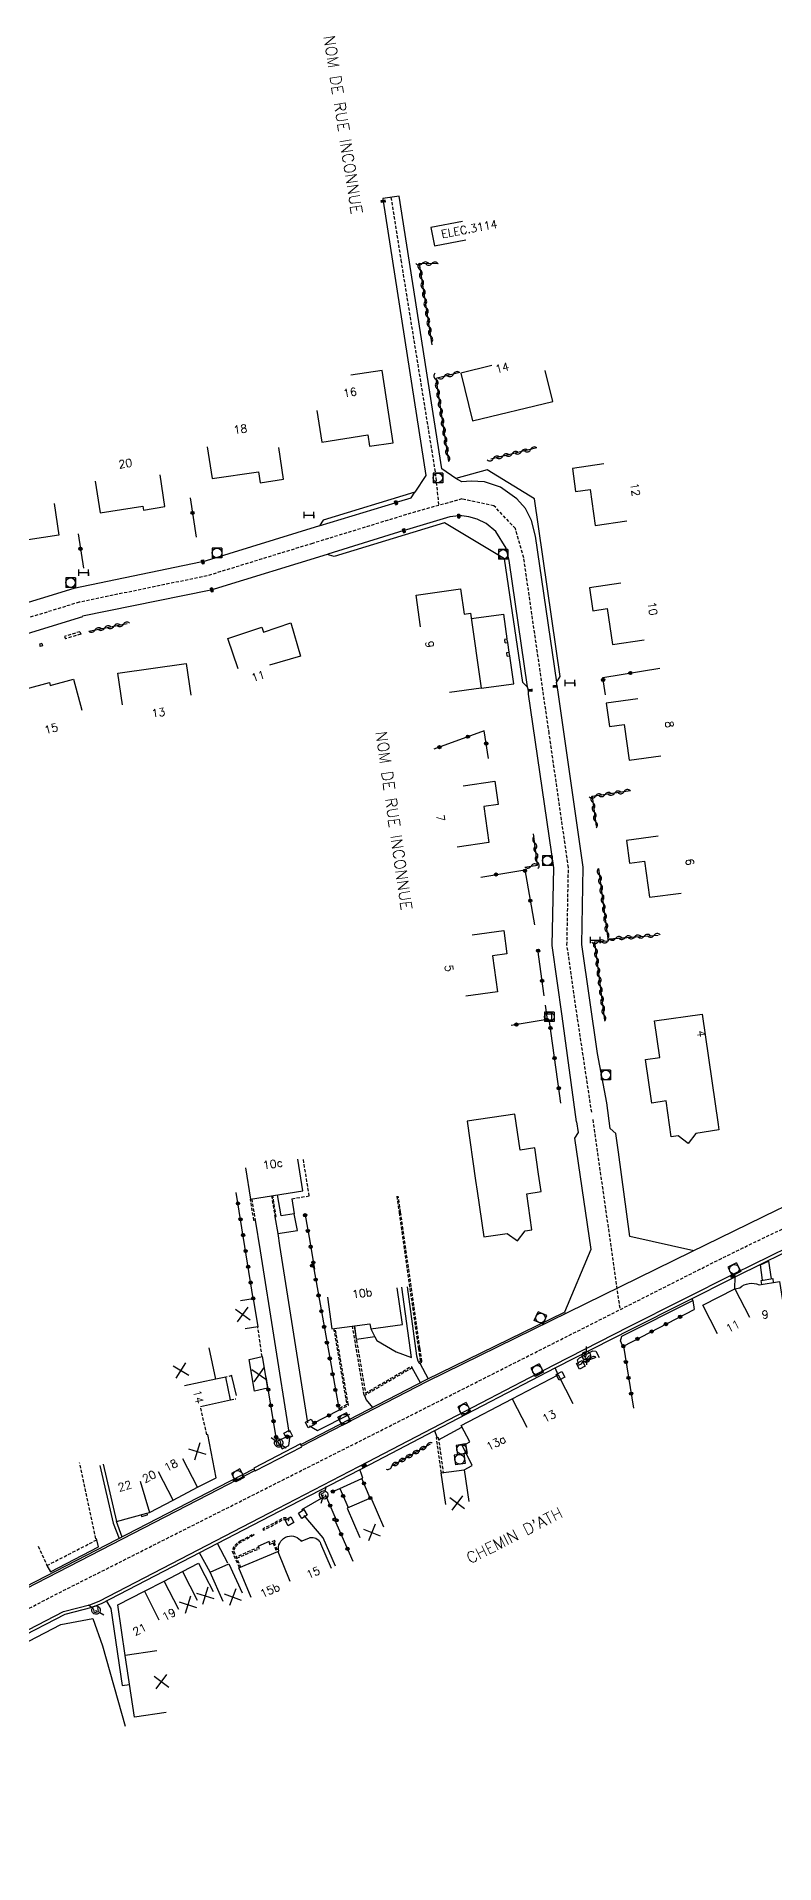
# Model space of a CAD drawing. Header units: millimetres. Extents: x 111000 to 112001, y 155000 to 156000.
# Drawn here: x 111343.9 to 111459.2, y 155247.1 to 155532.5 of the extents above; entities that cross this region are included whole.
import ezdxf
from ezdxf.enums import TextEntityAlignment as Align

# ---------------------------------------------------------------- set-up
doc = ezdxf.new("R2010")
doc.units = ezdxf.units.MM
doc.linetypes.add('DASHED', pattern=[0.75, 0.5, -0.25])
doc.layers.get('0').update_dxf_attribs({"linetype": 'CONTINUOUS'})
for name, color, linetype in [('W0001', 6, 'DASHED'), ('W0008', 7, 'CONTINUOUS'), ('W0100', 7, 'CONTINUOUS'), ('W0105', 7, 'CONTINUOUS'), ('W0112', 1, 'DASHED'), ('W0310', 3, 'CONTINUOUS'), ('W0322', 7, 'CONTINUOUS'), ('W0330', 7, 'CONTINUOUS'), ('W0334', 7, 'CONTINUOUS'), ('W0400', 7, 'CONTINUOUS'), ('W0420', 7, 'CONTINUOUS'), ('W0471', 7, 'CONTINUOUS'), ('W0984', 7, 'CONTINUOUS'), ('W0989', 7, 'CONTINUOUS'), ('W0991', 7, 'CONTINUOUS'), ('W1102', 7, 'CONTINUOUS'), ('W1474', 7, 'CONTINUOUS')]:
    doc.layers.add(name, color=color, linetype=linetype)
doc.styles.get("Standard").update_dxf_attribs({"font": 'romans.shx', "width": 0.85})

# ---------------------------------------------------------------- blocks, each defined once
blk = doc.blocks.new('T420')
for p, q in [((0.75, 0.75), (-0.75, 0.75)), ((-0.75, 0.75), (-0.75, -0.75)), ((0.75, 0.75), (0.75, -0.75)), ((0.75, -0.75), (-0.75, -0.75))]:
    blk.add_line(p, q)
blk.add_ellipse((0, 0), major_axis=(-0.53, 0.53), ratio=1, start_param=3.926991, end_param=10.210176)
blk = doc.blocks.new('T1474')
at = {"color": 0, "linetype": 'Continuous', "flags": 128}
for points in [[(-0.75, -0.5), (-0.75, 0.5)], [(-0.75, 0), (0.75, 0)], [(0.75, 0), (0.75, -0.5), (0.75, 0.5)]]:
    blk.add_lwpolyline(points, dxfattribs=at)
blk = doc.blocks.new('T400')
for p, q in [((-0.15, 0.3), (0.15, 0.3)), ((-0.15, -0.25), (-0.15, 0.3)), ((-0.15, 0.15), (0.15, 0.15)), ((-0.15, 0), (0.15, 0)), ((0.15, 0.3), (0.15, -0.25)), ((-0.15, -0.15), (0.15, -0.15)), ((-0.15, -0.25), (-0.15, -0.3)), ((-0.15, -0.3), (0.15, -0.3)), ((0.15, -0.3), (0.15, -0.25))]:
    blk.add_line(p, q)
blk = doc.blocks.new('t322o')
at = {"color": 0, "linetype": 'Continuous'}
for radius in [0.25, 0.15]:
    blk.add_circle((0, 0), radius, dxfattribs=at)
blk = doc.blocks.new('t310o')
at = {"color": 0, "linetype": 'Continuous'}
for centre, start, end in [((-0.5, 0.38), 216.8699, 323.1304), ((0.5, -0.37), 36.8699, 143.1303)]:
    blk.add_arc(centre, 0.625, start, end, dxfattribs=at)
blk = doc.blocks.new('T471')
for p, q in [((-0.333334, 0.333334), (-0.333334, -0.333334)), ((-0.333334, 0.333334), (0.333334, 0.333334)), ((-0.333334, 0), (0, 0)), ((0.500001, 0.500001), (1.000002, 1.000002)), ((-0.500001, -0.500001), (-1.000002, -1.000002)), ((-0.333334, -0.333334), (0.333334, -0.333334))]:
    blk.add_line(p, q)
blk.add_ellipse((0, 0), major_axis=(0.471405, 0.471405), ratio=1, start_param=5.4977871438, end_param=11.780972451)
blk = doc.blocks.new('t112o')
at = {"color": 0, "linetype": 'Continuous'}
for p, q in [((-0.5, 0.5), (0.5, 0.5)), ((-0.5, -0.5), (-0.5, 0.5)), ((0.5, 0.5), (0.5, -0.5)), ((0.5, -0.5), (-0.5, -0.5))]:
    blk.add_line(p, q, dxfattribs=at)
blk = doc.blocks.new('t991o')
at = {"color": 0, "linetype": 'Continuous'}
for p, q in [((-1, 1), (1, -1)), ((-1, -1), (1, 1))]:
    blk.add_line(p, q, dxfattribs=at)

msp = doc.modelspace()

# ---------------------------------------------------------------- linework, layer by layer
at = {"layer": 'W0001'}
for points in [[(111399.27, 155507.4), (111400.81, 155497.6), (111406.19, 155464.36), (111406.73, 155459.27)], [(111430.63, 155364.45), (111428.17, 155380.8), (111426.77, 155390.58), (111427, 155402.69), (111423.98, 155423.69), (111420.01, 155451.08), (111418.72, 155455.65), (111415.35, 155459.22), (111410.36, 155460.27), (111403.11, 155458.27), (111387, 155453.33), (111370.53, 155448.26), (111350.55, 155444.14), (111316.46, 155433.69), (111294.43, 155427), (111283.6, 155425.27), (111279.97, 155424.63), (111275.15, 155423.61)]]:
    msp.add_lwpolyline(points, dxfattribs=at)
at = {"layer": 'W0001', "flags": 128}
msp.add_lwpolyline([(111000, 155065.35), (111055.13, 155098.12, 0.005031), (111060.45, 155101.35, 0.038896), (111099.16, 155129.82), (111132.87, 155161.85, -0.042143), (111182.7, 155201.78, -0.031173), (111199.26, 155212.1, -0.0041), (111214.33, 155220.08), (111252.55, 155239.91), (111346.76, 155289.06), (111394.07, 155312.91), (111447.53, 155339.92, -0.013605), (111474.75, 155352.75, -0.047657), (111515.6, 155366.21, 1.722825)], format="xyb", dxfattribs=at)
msp.add_lwpolyline([(111430.79, 155363.3), (111431.64, 155357.36), (111435.04, 155333.61)], dxfattribs=at)
at = {"layer": 'W0008'}
for points in [[(111432.99, 155365.94), (111431.54, 155373.63), (111429.07, 155390.65), (111429.3, 155402.77), (111425.33, 155430.45), (111425.25, 155431.04), (111425.15, 155431.59), (111425.72, 155432.54), (111421.72, 155460.32), (111414.29, 155464.83), (111409.42, 155463.46), (111407.21, 155464.99), (111400.56, 155507.6), (111397.98, 155507.21), (111398.02, 155507.03), (111398.07, 155506.79), (111404.73, 155463.92), (111403.01, 155461.32), (111388.67, 155456.95), (111388.08, 155456.08), (111370.41, 155450.63), (111369.87, 155450.46), (111369.49, 155450.4), (111349.73, 155446.28), (111303.69, 155432.19)], [(111425.16, 155431.66), (111421.87, 155454.45), (111421.22, 155456.91), (111420.3, 155458.77), (111418.91, 155460.31), (111416.37, 155462.14), (111413.88, 155462.93), (111411.78, 155463.07), (111410.32, 155462.93), (111409.42, 155463.46)], [(111388.05, 155456.08), (111400.06, 155459.7), (111400.51, 155459.88), (111402.4, 155460.45), (111403.01, 155461.32)], [(111420.61, 155430.93), (111417.73, 155450.66), (111417.26, 155452.6), (111415.65, 155455.17), (111414.13, 155456.46), (111412.74, 155457.12), (111411.45, 155457.46), (111410.35, 155457.62), (111409.86, 155457.62), (111408.48, 155457.49), (111401.69, 155455.44), (111401.3, 155455.33), (111389.4, 155451.66)], [(111428.27, 155362.96), (111426.03, 155379.46), (111424.47, 155390.5), (111424.7, 155402.62), (111420.77, 155429.79), (111420.74, 155430.38), (111420.61, 155430.88), (111419.87, 155431.61), (111417.02, 155450.9), (111407.62, 155456.55), (111390.39, 155451.27), (111389.31, 155451.62), (111371.65, 155446.2), (111371.27, 155446.09), (111370.86, 155445.95), (111351.09, 155441.95), (111351.13, 155441.91)], [(111322.77, 155433.23), (111351.1, 155441.91)], [(111446.57, 155342.83), (111436.59, 155345.07), (111434.81, 155358.23), (111434.41, 155361.16), (111433.54, 155361.92), (111432.99, 155365.94)], [(111428.27, 155362.96), (111428.5, 155361.31), (111427.94, 155360.41), (111428.52, 155356.5), (111430.51, 155343.01), (111426.38, 155333.24)]]:
    msp.add_lwpolyline(points, dxfattribs=at)
msp.add_lwpolyline([(111342.29, 155290.05), (111372.35, 155305.58), (111378.01, 155308.5), (111378.06, 155308.43), (111385.35, 155312.19), (111385.3, 155312.29), (111404.97, 155322.44), (111446.17, 155342.63), (111459.63, 155349.19, -0.014411), (111473.65, 155355.52), (111488, 155361.2, -0.001853), (111496.11, 155364.37, 0.051018), (111501.97, 155367.35, 0.097848), (111506.03, 155371.27, -0.020245), (111509.53, 155375.9, 0.096467), (111511.4, 155379.35, 0.039015), (111511.76, 155380.91), (111512.09, 155380.86)], format="xyb", dxfattribs=at)
at = {"layer": 'W0008', "flags": 128}
msp.add_lwpolyline([(111325.08, 155274.55), (111348.11, 155286.46), (111352.36, 155287.54), (111353.78, 155288.1), (111369.13, 155296.07), (111380.16, 155301.81), (111395.66, 155309.83), (111405.76, 155315.08), (111424.75, 155324.98), (111436.51, 155330.99), (111453.07, 155339.31), (111464.08, 155344.73, -0.016171), (111474.54, 155349.47), (111484.85, 155353.55), (111495.9, 155357.45, -0.129077), (111498.35, 155357.66, -0.059528), (111500.67, 155356.96, -0.034173), (111503.67, 155355.4, -0.176827), (111505.97, 155352.5, 0.057038), (111507.63, 155348.94, -0.966)], format="xyb", dxfattribs=at)
at = {"layer": 'W0100'}
for p, q in [((111346.63, 155459.56), (111347.38, 155454.62)), ((111347.38, 155454.62), (111336.47, 155452.96))]:
    msp.add_line(p, q, dxfattribs=at)
for points in [[(111410.43, 155503.64), (111405.51, 155502.71), (111406.06, 155499.82), (111410.97, 155500.74)], [(111387.7, 155474.1), (111388.46, 155469.16), (111395.64, 155470.27), (111395.92, 155468.5), (111399.62, 155469.07), (111397.91, 155480.37), (111392.97, 155479.62)], [(111415.05, 155481.11), (111410.2, 155479.93), (111412.01, 155472.46), (111424.54, 155475.49), (111423.36, 155480.35)], [(111370.57, 155468.4), (111371.31, 155463.45), (111378.57, 155464.53), (111378.82, 155462.82), (111382.46, 155463.36), (111381.73, 155468.31)], [(111432.55, 155465.77), (111427.61, 155465.06), (111428.12, 155461.45), (111430.37, 155461.77), (111431.18, 155456.14), (111436.13, 155456.85)], [(111353.06, 155463.05), (111353.83, 155458.11), (111360.49, 155459.15), (111360.58, 155458.55), (111363.95, 155459.08), (111363.18, 155464.02)], [(111403.9, 155440.3), (111403.19, 155445.25), (111410.11, 155446.24), (111410.69, 155442.27), (111411.68, 155442.42), (111413.38, 155430.74), (111408.43, 155430.02)], [(111435.21, 155447.12), (111430.27, 155446.39), (111430.79, 155442.8), (111433.07, 155443.14), (111433.9, 155437.52), (111438.84, 155438.25)], [(111375.38, 155433.73), (111373.77, 155438.47), (111379.09, 155440.27), (111379.36, 155439.48), (111383.62, 155440.92), (111385.11, 155435.69), (111380.3, 155434.33)], [(111357.3, 155428.11), (111356.59, 155433.06), (111367.27, 155434.59), (111367.98, 155429.64)], [(111340.48, 155424.93), (111339.18, 155429.76), (111345.91, 155431.58), (111346.02, 155431.15), (111349.65, 155432.13), (111350.95, 155427.3)], [(111437.85, 155429.06), (111432.9, 155428.35), (111433.42, 155424.71), (111435.71, 155425.04), (111436.51, 155419.45), (111441.46, 155420.16)], [(111410.54, 155415.46), (111415.49, 155416.16), (111416, 155412.55), (111413.78, 155412.24), (111414.57, 155406.59), (111409.62, 155405.89)], [(111441.02, 155407.58), (111436.07, 155406.93), (111436.54, 155403.36), (111438.9, 155403.67), (111439.64, 155398.05), (111444.6, 155398.7)], [(111411.93, 155392.18), (111416.88, 155392.85), (111417.37, 155389.22), (111415.13, 155388.92), (111415.89, 155383.25), (111410.94, 155382.58)], [(111443.8, 155360.71), (111443.07, 155360.6), (111442.25, 155366.22), (111440.03, 155365.9), (111439.04, 155372.7), (111441.27, 155373.02), (111440.44, 155378.72), (111447.9, 155379.8), (111450.4, 155362.53), (111450.52, 155361.69), (111446.88, 155361.16), (111445.7, 155359.6), (111444.12, 155360.76)], [(111444.12, 155360.76), (111443.8, 155360.71)], [(111376.52, 155355.8), (111377.31, 155350.87), (111385.5, 155352.18), (111384.7, 155357.12)], [(111375.77, 155335.07), (111377.74, 155335.38), (111378.46, 155330.93), (111376.48, 155330.61)], [(111389.36, 155335.57), (111390.02, 155330.61), (111395.98, 155331.41), (111396.1, 155330.6), (111401.07, 155331.32), (111400.23, 155337.02)], [(111369.49, 155318.49), (111374.21, 155319.55), (111373.46, 155323.09), (111371.91, 155322.77), (111370.87, 155327.66)], [(111407.83, 155303.15), (111407.13, 155308.11), (111410.72, 155308.61), (111411.95, 155309.26), (111410.44, 155312.35), (111411.58, 155312.94), (111410.23, 155315.52), (111418.21, 155319.68), (111425.41, 155323.41), (111427.71, 155318.97)], [(111354.32, 155309.48), (111356.4, 155300.53), (111361.14, 155301.82), (111361.55, 155301.95), (111365.22, 155303.87), (111369.05, 155305.86), (111371.93, 155307.34), (111370.66, 155314.1), (111370.49, 155314.08)], [(111398.13, 155299.61), (111396.16, 155304.2), (111392.43, 155302.6), (111394.41, 155298.01)], [(111364.12, 155270.69), (111359.17, 155269.95), (111357.74, 155279.56), (111356.59, 155287.51), (111360.73, 155289.63), (111363.81, 155291.22), (111366.68, 155292.69), (111369.17, 155294), (111370.17, 155292.1), (111371.5, 155289.57)], [(111373.06, 155288.03), (111370.99, 155292.58), (111373.92, 155293.92), (111375.99, 155289.37)]]:
    msp.add_lwpolyline(points, dxfattribs=at)
for points in [[(111418.64, 155364.16), (111411.15, 155363.07), (111412.5, 155353.79), (111412.74, 155352.15), (111413.78, 155345), (111417.43, 155345.5), (111419.02, 155344.35), (111420.24, 155345.95), (111421.28, 155346.09), (111420.5, 155351.72), (111422.72, 155352.08), (111422.33, 155354.79), (111421.74, 155358.88), (111419.46, 155358.54)], [(111377.96, 155320.86), (111377.13, 155325.81), (111379.13, 155326.28), (111379.95, 155321.33)]]:
    msp.add_lwpolyline(points, close=True, dxfattribs=at)
for points in [[(111450.3, 155329.86), (111448.01, 155334.31), (111453, 155336.88), (111453.79, 155337.01, -0.305204), (111456.79, 155337.5), (111459.98, 155338), (111460.76, 155333.08), (111461.84, 155333.25), (111467.52, 155334.13), (111474.46, 155335.19), (111475.21, 155330.25)], [(111377.42, 155288.66), (111375.47, 155293.27), (111381.58, 155295.85), (111381.72, 155295.9, -0.770381), (111385.12, 155297.59), (111385.21, 155297.47), (111386.41, 155297.93), (111386.66, 155298.01, -0.339489), (111388.18, 155297.27), (111388.27, 155297.06), (111389.91, 155293.23)]]:
    msp.add_lwpolyline(points, format="xyb", dxfattribs=at)
at = {"layer": 'W0105'}
for p, q in [((111411.8, 155441.58), (111416.89, 155442.28)), ((111417.42, 155438.43), (111416.89, 155442.28)), ((111417.73, 155436.35), (111417.52, 155437.84)), ((111418.47, 155431.41), (111417.82, 155435.78)), ((111413.38, 155430.74), (111418.47, 155431.41))]:
    msp.add_line(p, q, dxfattribs=at)
at = {"layer": 'W0112'}
for p, q in [((111344.73, 155437.71), (111344.36, 155437.6)), ((111344.36, 155437.6), (111344.47, 155437.22)), ((111344.84, 155437.33), (111344.47, 155437.22)), ((111344.73, 155437.71), (111344.84, 155437.33)), ((111350.67, 155439.54), (111348.28, 155438.81)), ((111348.28, 155438.81), (111348.4, 155438.43)), ((111350.79, 155439.15), (111348.4, 155438.43)), ((111350.67, 155439.54), (111350.79, 155439.15)), ((111417.03, 155438.36), (111417.42, 155438.43)), ((111417.12, 155437.78), (111417.03, 155438.36)), ((111417.12, 155437.78), (111417.52, 155437.84)), ((111417.52, 155437.84), (111417.42, 155438.43)), ((111417.34, 155436.29), (111417.73, 155436.35)), ((111417.42, 155435.72), (111417.34, 155436.29)), ((111417.42, 155435.72), (111417.82, 155435.78)), ((111417.82, 155435.78), (111417.73, 155436.35)), ((111381, 155297.26), (111381.59, 155295.85)), ((111380.81, 155297.18), (111381.4, 155295.77))]:
    msp.add_line(p, q, dxfattribs=at)
for points in [[(111383.78, 155350.95), (111386.49, 155351.39), (111385.55, 155357.28)], [(111380.6, 155351.4), (111381.14, 155348.12), (111381.33, 155348.15), (111380.8, 155351.43)], [(111377.51, 155350.89), (111378.04, 155347.59), (111377.84, 155347.57), (111377.31, 155350.87)], [(111400.17, 155351.34), (111400.53, 155348.78), (111403.55, 155327.56), (111403.84, 155325.52), (111403.59, 155325.41), (111403.71, 155325.2), (111404.06, 155325.4), (111404.08, 155325.55), (111403.8, 155327.6), (111400.77, 155348.85), (111400.41, 155351.37)], [(111379.13, 155326.28), (111378.46, 155330.93)], [(111390.31, 155330.65), (111392.36, 155318.78), (111391.14, 155318.14), (111391.27, 155317.93), (111392.66, 155318.74), (111392.6, 155318.82), (111390.56, 155330.68)], [(111393.5, 155331.08), (111395.28, 155320.57), (111402.45, 155324.76), (111402.58, 155324.54), (111395.14, 155320.2), (111395.08, 155320.27), (111393.26, 155331.04)], [(111374.42, 155323.2), (111374.4, 155323.31), (111373.46, 155323.09)], [(111370.49, 155314.08), (111369.49, 155318.49)], [(111374.21, 155319.55), (111375.03, 155319.7)], [(111407.14, 155308.11), (111406.37, 155313.62), (111406.66, 155313.66), (111407.43, 155308.15)], [(111344.12, 155296.67), (111345.51, 155293.65), (111353.29, 155297.65), (111353.21, 155297.84), (111353.13, 155297.83), (111350.62, 155309.71)], [(111375.17, 155294.79), (111378.72, 155296.31), (111378.64, 155296.51), (111375.09, 155294.98)]]:
    msp.add_lwpolyline(points, dxfattribs=at)
at = {"layer": 'W0112', "flags": 128}
msp.add_lwpolyline([(111379.24, 155299.33), (111379.34, 155299.15), (111382.45, 155300.81, -0.230886), (111382.91, 155300.83, 0.005313), (111383.26, 155300.68), (111383.34, 155300.87, -0.005313), (111383, 155301.02, 0.230886), (111382.35, 155301)], format="xyb", close=True, dxfattribs=at)
at = {"layer": 'W0112'}
msp.add_lwpolyline([(111375.58, 155293.31), (111374.5, 155295.81), (111374.5, 155295.86, -0.152513), (111374.76, 155296.6, -0.11211), (111375.83, 155297.53), (111377.73, 155298.55), (111377.83, 155298.36), (111375.93, 155297.35, 0.11211), (111374.92, 155296.47, 0.144202), (111374.71, 155295.89), (111374.71, 155295.85), (111375.77, 155293.4)], format="xyb", dxfattribs=at)
msp.add_lwpolyline([(111380.21, 155297.14), (111380.3, 155296.95), (111381.18, 155297.35), (111381.18, 155297.36), (111381.1, 155297.54)], close=True, dxfattribs=at)
at = {"layer": 'W0112', "flags": 128}
msp.add_lwpolyline([(111374.89, 155294.9, 0.000014), (111374.89, 155294.9, 0.844059)], format="xyb", dxfattribs=at)
at = {"layer": 'W0310'}
for p, q in [((111422.08, 155468.26), (111414.86, 155466.51)), ((111352.06, 155439.6), (111358.03, 155440.81)), ((111433.35, 155391.53), (111441.03, 155392.13))]:
    msp.add_line(p, q, dxfattribs=at)
for points in [[(111406.66, 155497.03), (111403.65, 155497.08), (111405.66, 155484.38)], [(111410.02, 155480.03), (111406.27, 155479.1), (111408.27, 155466.13)], [(111436.67, 155414.7), (111430.69, 155413.79), (111431.31, 155409.17)], [(111420.18, 155402.77), (111422.18, 155403.08), (111421.55, 155407.95)], [(111431.69, 155402.54), (111433.2, 155391.21), (111431.09, 155391.05), (111432.63, 155378.83)], [(111429.18, 155325.42), (111431.34, 155326.18)], [(111399.4, 155309.19), (111405.45, 155312.64)]]:
    msp.add_lwpolyline(points, dxfattribs=at)
at = {"layer": 'W0322'}
for p, q in [((111367.91, 155460.46), (111368.82, 155454.29)), ((111350.37, 155454.84), (111351.21, 155449.45)), ((111423.18, 155382.64), (111422.24, 155389.86))]:
    msp.add_line(p, q, dxfattribs=at)
for points in [[(111432.81, 155429.67), (111432.35, 155432.37), (111441.28, 155433.86)], [(111414.51, 155419.71), (111413.85, 155424.07), (111405.96, 155421.17)], [(111413.33, 155401.2), (111420.2, 155402.35), (111421.71, 155393.74)], [(111423.36, 155381.2), (111423.66, 155378.95), (111418.05, 155378.03)], [(111425.81, 155365.86), (111424.04, 155378.63), (111423.69, 155378.91)], [(111377.74, 155335.38), (111376.65, 155342.2), (111375.1, 155351.9)], [(111385.85, 155348.37), (111386.46, 155344.9), (111387.32, 155339.96)], [(111386.94, 155340.49), (111387.1, 155340.58), (111391.15, 155317.89), (111386.88, 155315.72)], [(111435.58, 155327.9), (111446.64, 155333.64)], [(111435.58, 155327.9), (111437.16, 155318.21)], [(111383.06, 155313.79), (111381.44, 155313.02), (111379.77, 155323.14)], [(111396.04, 155304.18), (111394.74, 155307.22), (111394.87, 155307.27)], [(111390.78, 155300.71), (111389.04, 155304.66)], [(111390.18, 155305.2), (111391.29, 155305.69), (111392.56, 155302.69)], [(111390.45, 155300.83), (111393.33, 155294.32)]]:
    msp.add_lwpolyline(points, dxfattribs=at)
at = {"layer": 'W0330'}
msp.add_lwpolyline([(111329.52, 155249.07), (111326.44, 155273.36), (111347.7, 155284.41), (111352.66, 155285.37), (111354.19, 155281.08), (111357.75, 155268.53)], dxfattribs=at)
at = {"layer": 'W0334'}
msp.add_lwpolyline([(111500.67, 155356.96), (111500.45, 155356.51, 0.058899), (111498.26, 155357.16, 0.129077), (111496.07, 155356.98), (111485.03, 155353.08), (111474.73, 155349.01, 0.016166), (111464.3, 155344.28), (111453.29, 155338.86), (111436.74, 155330.54), (111424.98, 155324.53), (111405.99, 155314.64), (111395.89, 155309.39), (111380.39, 155301.37), (111369.36, 155295.63), (111353.99, 155287.65), (111352.51, 155287.07), (111348.29, 155285.99), (111325.31, 155274.11), (111314.07, 155268.26), (111294.13, 155257.9), (111278.71, 155249.9)], format="xyb", dxfattribs=at)
for points in [[(111383.78, 155350.95), (111384.13, 155348.6), (111382.1, 155348.28), (111381.55, 155351.55)], [(111381.14, 155348.12), (111381.57, 155345.5), (111384.64, 155346), (111384.13, 155348.6)], [(111378.04, 155347.59), (111378.81, 155342.79), (111383.31, 155314.48)], [(111381.57, 155345.5), (111381.86, 155343.64), (111386.23, 155315.95)], [(111457.33, 155338.2), (111456.99, 155340.6), (111458.27, 155341.2), (111458.68, 155338.42)], [(111401.78, 155337.2), (111403.27, 155326.42), (111403.49, 155325.62), (111403.59, 155325.41)], [(111453, 155336.88), (111453.04, 155338.74)], [(111457.21, 155337.56), (111457.11, 155338.17), (111458.91, 155338.46), (111459, 155337.85)], [(111396.1, 155330.6), (111396.74, 155329.35), (111397.04, 155328.78), (111400.09, 155327.04), (111402.5, 155326.16), (111400.99, 155337.11)], [(111435.45, 155328), (111435.11, 155328.74), (111435.35, 155329.47), (111446.42, 155335.03), (111446.64, 155333.64)], [(111446.42, 155335.03), (111446.35, 155335.37)], [(111385.17, 155312.54), (111404.84, 155322.69), (111426.38, 155333.24), (111426.5, 155332.99)], [(111396.74, 155329.35), (111393.89, 155328.95), (111393.61, 155331.09)], [(111428.58, 155325.16), (111428.42, 155325.76), (111428.74, 155326.09), (111430.8, 155327.2), (111431.27, 155327.12), (111431.82, 155326.12)], [(111375.12, 155320.18), (111374.42, 155323.2)], [(111403.88, 155322.19), (111402.57, 155324.54)], [(111403.8, 155325.25), (111405.06, 155322.79)], [(111425.41, 155323.41), (111424.94, 155324.51)], [(111395.14, 155320.2), (111395.41, 155319.52), (111396.37, 155318.32)], [(111386.53, 155315.45), (111387.78, 155314.74), (111392.84, 155317.31)], [(111406.49, 155313.64), (111406.11, 155314.7)], [(111406.71, 155313.3), (111410.36, 155315.28)], [(111385.3, 155312.29), (111385.13, 155312.63), (111377.82, 155308.86), (111377.88, 155308.74)], [(111381.5, 155313.05), (111382.27, 155311.85), (111383.32, 155312.41), (111383.51, 155313.92)], [(111378.01, 155308.5), (111377.88, 155308.74), (111372.22, 155305.83), (111342.16, 155290.3), (111303.46, 155270.3), (111303.59, 155270.06)], [(111353.75, 155309.28), (111355.87, 155300.26), (111356.82, 155297.87)], [(111394.87, 155307.27), (111394.68, 155307.93), (111394.42, 155308.63)], [(111391.29, 155305.69), (111394.74, 155307.22)], [(111385.36, 155302.41), (111388.77, 155304.39)], [(111357.24, 155298.09), (111356.4, 155300.53)], [(111360.21, 155301.56), (111360.28, 155301.3), (111361.22, 155301.57), (111361.15, 155301.82)], [(111390.59, 155293.56), (111388.66, 155297.98), (111385.71, 155301.46)], [(111345.51, 155293.65), (111346.05, 155292.63), (111353.55, 155296.57), (111353.29, 155297.65)], [(111380.29, 155297.18), (111380.21, 155297.37), (111378.48, 155296.63), (111378.55, 155296.47)], [(111370.99, 155292.58), (111369.36, 155295.63)], [(111373.78, 155294.01), (111372.18, 155297.1)], [(111354.84, 155288.09), (111355.47, 155286.94), (111357.25, 155274.89), (111358.41, 155275.07)]]:
    msp.add_lwpolyline(points, dxfattribs=at)
at = {"layer": 'W1102'}
for p, q in [((111453, 155336.88), (111455.29, 155332.43)), ((111371.91, 155322.77), (111367.02, 155321.72)), ((111418.21, 155319.68), (111420.52, 155315.24)), ((111369.05, 155305.86), (111366.75, 155310.29)), ((111410.72, 155308.61), (111411.42, 155303.66)), ((111360.07, 155306.82), (111361.55, 155301.95)), ((111365.22, 155303.87), (111362.92, 155308.3)), ((111381.58, 155295.85), (111383.47, 155291.22)), ((111366.68, 155292.69), (111368.97, 155288.24)), ((111360.73, 155289.63), (111363.02, 155285.18)), ((111366.1, 155286.77), (111363.81, 155291.22)), ((111362.69, 155280.29), (111357.74, 155279.56))]:
    msp.add_line(p, q, dxfattribs=at)

# ---------------------------------------------------------------- block references
at = {"layer": 'W0112'}
msp.add_blockref('t112o', (111423.87, 155379.34), dxfattribs=at)
for p, rotation in [((111425.75, 155323.27), 28.17854280616213), ((111428.91, 155324.98), 297.8371577855371), ((111383.2, 155314.1), 296.1928338839551), ((111386.57, 155315.82), 27.13819659536527), ((111383.41, 155300.54), 209.6336689871747), ((111385.49, 155301.68), 121.6716297979199)]:
    msp.add_blockref('t112o', p, dxfattribs=dict(at, rotation=rotation))
at = {"layer": 'W0310'}
for p, rotation in [((111404.16, 155497.07), 179.0279833462878), ((111403.81, 155496.1), 278.9886470429801), ((111405.66, 155497.05), 179.0279833462878), ((111404.04, 155494.62), 278.9886470429801), ((111404.28, 155493.14), 278.9886470429801), ((111404.51, 155491.66), 278.9886470429801), ((111404.75, 155490.17), 278.9886470429801), ((111404.98, 155488.69), 278.9886470429801), ((111405.22, 155487.21), 278.9886470429801), ((111405.45, 155485.73), 278.9886470429801), ((111406.3, 155478.96), 278.7580491515637), ((111407.59, 155479.43), 193.9281782764127), ((111409.04, 155479.79), 193.9281782764127), ((111406.52, 155477.48), 278.7580491515637), ((111406.75, 155475.99), 278.7580491515637), ((111406.98, 155474.51), 278.7580491515637), ((111407.21, 155473.03), 278.7580491515637), ((111407.44, 155471.55), 278.7580491515637), ((111407.67, 155470.07), 278.7580491515637), ((111407.9, 155468.58), 278.7580491515637), ((111421.11, 155468.03), 193.6806610074414), ((111408.12, 155467.1), 278.7580491515637), ((111415.28, 155466.61), 193.6806610074414), ((111416.73, 155466.96), 193.6806610074414), ((111418.19, 155467.32), 193.6806610074414), ((111419.65, 155467.67), 193.6806610074414), ((111353.04, 155439.8), 11.50002835830214), ((111354.51, 155440.1), 11.50002835830214), ((111355.98, 155440.39), 11.50002835830214), ((111357.45, 155440.69), 11.50002835830214), ((111431.24, 155413.87), 188.6705812181357), ((111432.72, 155414.1), 188.6705812181357), ((111434.2, 155414.32), 188.6705812181357), ((111435.68, 155414.55), 188.6705812181357), ((111430.81, 155412.85), 277.7093503983605), ((111431.01, 155411.36), 277.7093503983605), ((111431.22, 155409.88), 277.7093503983605), ((111421.73, 155406.53), 97.40872449208709), ((111421.92, 155405.04), 97.40872449208709), ((111421.17, 155402.92), 8.795819302332902), ((111422.12, 155403.55), 97.40872449208709), ((111431.82, 155401.54), 277.5930565829461), ((111432.02, 155400.06), 277.5930565829461), ((111432.22, 155398.57), 277.5930565829461), ((111432.42, 155397.08), 277.5930565829461), ((111432.62, 155395.6), 277.5930565829461), ((111432.82, 155394.11), 277.5930565829461), ((111431.63, 155391.09), 184.4317735318961), ((111433.12, 155391.21), 184.4317735318961), ((111433.01, 155392.62), 277.5930565829461), ((111434.35, 155391.61), 4.432305545274321), ((111435.85, 155391.73), 4.432305545274321), ((111437.34, 155391.84), 4.432305545274321), ((111438.84, 155391.96), 4.432305545274321), ((111440.33, 155392.08), 4.432305545274321), ((111431.21, 155390.1), 277.2126135763929), ((111431.39, 155388.61), 277.2126135763929), ((111431.58, 155387.12), 277.2126135763929), ((111431.77, 155385.64), 277.2126135763929), ((111431.96, 155384.15), 277.2126135763929), ((111432.15, 155382.66), 277.2126135763929), ((111432.34, 155381.17), 277.2126135763929), ((111432.52, 155379.68), 277.2126135763929), ((111429.18, 155325.42), 19.46633530693729), ((111430.36, 155325.84), 19.46633530693729), ((111402.66, 155311.05), 29.66448756550494), ((111403.75, 155311.67), 29.66448756550494), ((111404.83, 155312.29), 29.66448756550494), ((111399.4, 155309.19), 29.66448756550494), ((111400.49, 155309.81), 29.66448756550494), ((111401.57, 155310.43), 29.66448756550494)]:
    msp.add_blockref('t310o', p, dxfattribs=dict(at, rotation=rotation))
at = {"layer": 'W0322'}
for p, rotation in [((111368.26, 155458.11), 278.3875856613989), ((111350.74, 155452.49), 278.8574041290095), ((111432.41, 155432.01), 99.84085815074886), ((111436.67, 155433.09), 9.484121800484349), ((111411.29, 155423.13), 200.1402529195337), ((111406.84, 155421.5), 200.1402529195337), ((111414.15, 155422.06), 98.63254699971343), ((111415.67, 155401.6), 9.45140047186093), ((111420.22, 155402.19), 279.9529733674389), ((111421.04, 155397.51), 279.9529733674389), ((111422.26, 155389.7), 97.49698535168228), ((111422.88, 155384.99), 97.49698535168228), ((111418.87, 155378.16), 189.2964778139258), ((111423.56, 155378.93), 189.2964778139258), ((111424.18, 155377.62), 97.9121250613777), ((111424.83, 155372.92), 97.9121250613777), ((111425.49, 155368.21), 97.9121250613777), ((111375.37, 155350.2), 99.08282420816384), ((111385.85, 155348.37), 279.9172052552168), ((111375.77, 155347.73), 99.08282420816384), ((111386.28, 155345.91), 279.9172052552168), ((111376.16, 155345.26), 99.08282420816384), ((111376.56, 155342.79), 99.08282420816384), ((111386.71, 155343.44), 279.9172052552168), ((111376.95, 155340.32), 99.08282420816384), ((111386.94, 155340.49), 31.46152365915445), ((111387.14, 155340.98), 279.9172052552168), ((111377.35, 155337.85), 99.08282420816384), ((111387.51, 155338.31), 280.1249293208497), ((111377.74, 155335.38), 99.08282420816384), ((111387.95, 155335.84), 280.1249293208497), ((111388.38, 155333.38), 280.1249293208497), ((111442.23, 155331.36), 27.41639094762245), ((111444.45, 155332.51), 27.41639094762245), ((111388.82, 155330.92), 280.1249293208497), ((111389.26, 155328.46), 280.1249293208497), ((111437.79, 155329.05), 27.41639094762245), ((111440.01, 155330.2), 27.41639094762245), ((111389.7, 155326), 280.1249293208497), ((111435.58, 155327.9), 27.41639094762245), ((111435.58, 155327.9), 279.3037543223558), ((111435.98, 155325.44), 279.3037543223558), ((111390.14, 155323.54), 280.1249293208497), ((111436.38, 155322.97), 279.3037543223558), ((111380.11, 155321.11), 99.33839332644042), ((111390.58, 155321.08), 280.1249293208497), ((111436.79, 155320.5), 279.3037543223558), ((111380.51, 155318.65), 99.33839332644042), ((111389.58, 155317.09), 206.9918236069217), ((111391.02, 155318.62), 280.1249293208497), ((111380.92, 155316.18), 99.33839332644042), ((111387.35, 155315.96), 206.9918236069217), ((111381.32, 155313.71), 99.33839332644042), ((111383.06, 155313.79), 205.6007676017007), ((111395.05, 155306.48), 113.1999544091253), ((111389.77, 155303), 113.8150146705182), ((111390.18, 155305.2), 23.69768750471817), ((111391.79, 155304.5), 293.0365498534367), ((111396.04, 155304.18), 113.1999544091253), ((111390.45, 155300.83), 293.8889577336238), ((111390.78, 155300.71), 113.8150146705182), ((111391.47, 155298.54), 293.8889577336238), ((111392.48, 155296.26), 293.8889577336238)]:
    msp.add_blockref('t322o', p, dxfattribs=dict(at, rotation=rotation))
at = {"layer": 'W0400'}
for p, rotation in [((111398.07, 155506.79), 99.9388932840637), ((111400.06, 155459.7), 18.06320704621748), ((111409.86, 155457.62), 1.807102798356075), ((111401.3, 155455.33), 14.86028279068102), ((111369.87, 155450.46), 12.48172379760776), ((111371.27, 155446.09), 15.5958768396505), ((111421.04, 155430.4), 94.00131179736505), ((111424.96, 155431), 97.28525339083075), ((111452.73, 155338.84), 116.4152720587274), ((111395.11, 155309.24), 117.2866161775972), ((111374.94, 155307.05), 117.3159638671536)]:
    msp.add_blockref('T400', p, dxfattribs=dict(at, rotation=rotation))
at = {"layer": 'W0420'}
for p in [(111406.6, 155463.57), (111372.09, 155451.84), (111416.8, 155451.61), (111349.2, 155447.2), (111423.7, 155403.77), (111424, 155379.37), (111432.84, 155370.28)]:
    msp.add_blockref('T420', p, dxfattribs=at)
for p, rotation in [((111452.91, 155339.92), 26.68402080220324), ((111422.64, 155332.31), 247.0408725734978), ((111422.11, 155324.16), 26.68402080220324), ((111391.99, 155316.51), 297.2373784684888), ((111410.7, 155318.08), 26.68402080220324), ((111410.3, 155311.78), 8.063537915315715), ((111375.34, 155307.72), 27.31596386715354), ((111409.99, 155310.24), 8.063537915315715)]:
    msp.add_blockref('T420', p, dxfattribs=dict(at, rotation=rotation))
at = {"layer": 'W0471'}
for p, rotation in [((111429.8, 155326.43), 45.21225291941724), ((111381.72, 155312.8), 102.0345530045081), ((111388.75, 155304.67), 27.28661617759724), ((111353.19, 155286.68), 103.2794866604916)]:
    msp.add_blockref('T471', p, dxfattribs=dict(at, rotation=rotation))
at = {"layer": 'W0991'}
for p, rotation in [((111376.12, 155332.84), 9.124893967938776), ((111366.46, 155324.11), 13.15574429334025), ((111378.69, 155323.48), 10.12109337442703), ((111368.99, 155311.45), 297.2912247505132), ((111409.62, 155303.41), 278.0635379152864), ((111396.27, 155298.81), 293.2830711350545), ((111367.53, 155287.51), 297.1903647051873), ((111370.23, 155288.91), 297.74867403669), ((111374.53, 155288.7), 294.4712778558758), ((111363.4, 155275.49), 8.43820500523963)]:
    msp.add_blockref('t991o', p, dxfattribs=dict(at, rotation=rotation))
at = {"layer": 'W1474'}
for p in [(111386.45, 155457.77), (111351.27, 155448.78), (111427.24, 155431.53), (111431.19, 155391.36)]:
    msp.add_blockref('T1474', p, dxfattribs=at)

# ---------------------------------------------------------------- texts
at = {"layer": 'W0984'}
msp.add_text('ELEC.3114', height=1.25, rotation=10.7076, dxfattribs=at).set_placement((111411.51, 155502.46), align=Align.MIDDLE)
at = {"layer": 'W0989'}
for s, rotation, p in [('NOM DE RUE INCONNUE', 278.9053, (111391.77, 155518.75)), ('NOM DE RUE INCONNUE', 278.1301, (111399.73, 155410.02)), ("CHEMIN D'ATH", 26.8043, (111418.56, 155298.34))]:
    msp.add_text(s, height=1.75, rotation=rotation, dxfattribs=at).set_placement(p, align=Align.MIDDLE)
at = {"layer": 'W0991'}
for s, rotation, p in [('14', 13.6028, (111416.63, 155480.78)), ('16', 8.7871, (111392.86, 155476.92)), ('18', 8.4315, (111375.73, 155471.18)), ('20', 8.8916, (111357.76, 155465.81)), ('12', 278.1657, (111437.44, 155461.75)), ('10', 278.3913, (111440.14, 155443.14)), ('9', 278.3177, (111405.31, 155437.55)), ('11', 17.2442, (111378.51, 155432.61)), ('13', 8.1684, (111362.92, 155426.9)), ('15', 15.0631, (111346.18, 155424.4)), ('8', 278.1127, (111442.78, 155425.05)), ('7', 277.5126, (111407.03, 155410.42)), ('6', 277.5126, (111445.97, 155403.56)), ('5', 277.6713, (111408.33, 155386.96)), ('4', 279.0085, (111447.77, 155376.74)), ('10c', 9.1101, (111380.8, 155356.38)), ('10b', 7.6058, (111394.77, 155336.19)), ('11', 27.2646, (111452.69, 155331.03)), ('9', 6.7828, (111457.74, 155332.87)), ('14', 282.4843, (111369.18, 155320.01)), ('13', 27.4143, (111423.98, 155316.95)), ('13a', 27.4143, (111415.69, 155312.82)), ('18', 27.4401, (111364.89, 155309.3)), ('22', 15.5146, (111357.66, 155306.07)), ('20', 27.5152, (111361.48, 155307.55)), ('15', 22.8748, (111387.11, 155292.54)), ('15b', 22.8748, (111380.36, 155289.78)), ('19', 27.2714, (111364.57, 155285.99)), ('21', 27.2714, (111359.99, 155283.66))]:
    msp.add_text(s, height=1.25, rotation=rotation, dxfattribs=at).set_placement(p, align=Align.MIDDLE)

doc.saveas('drawing.dxf')
